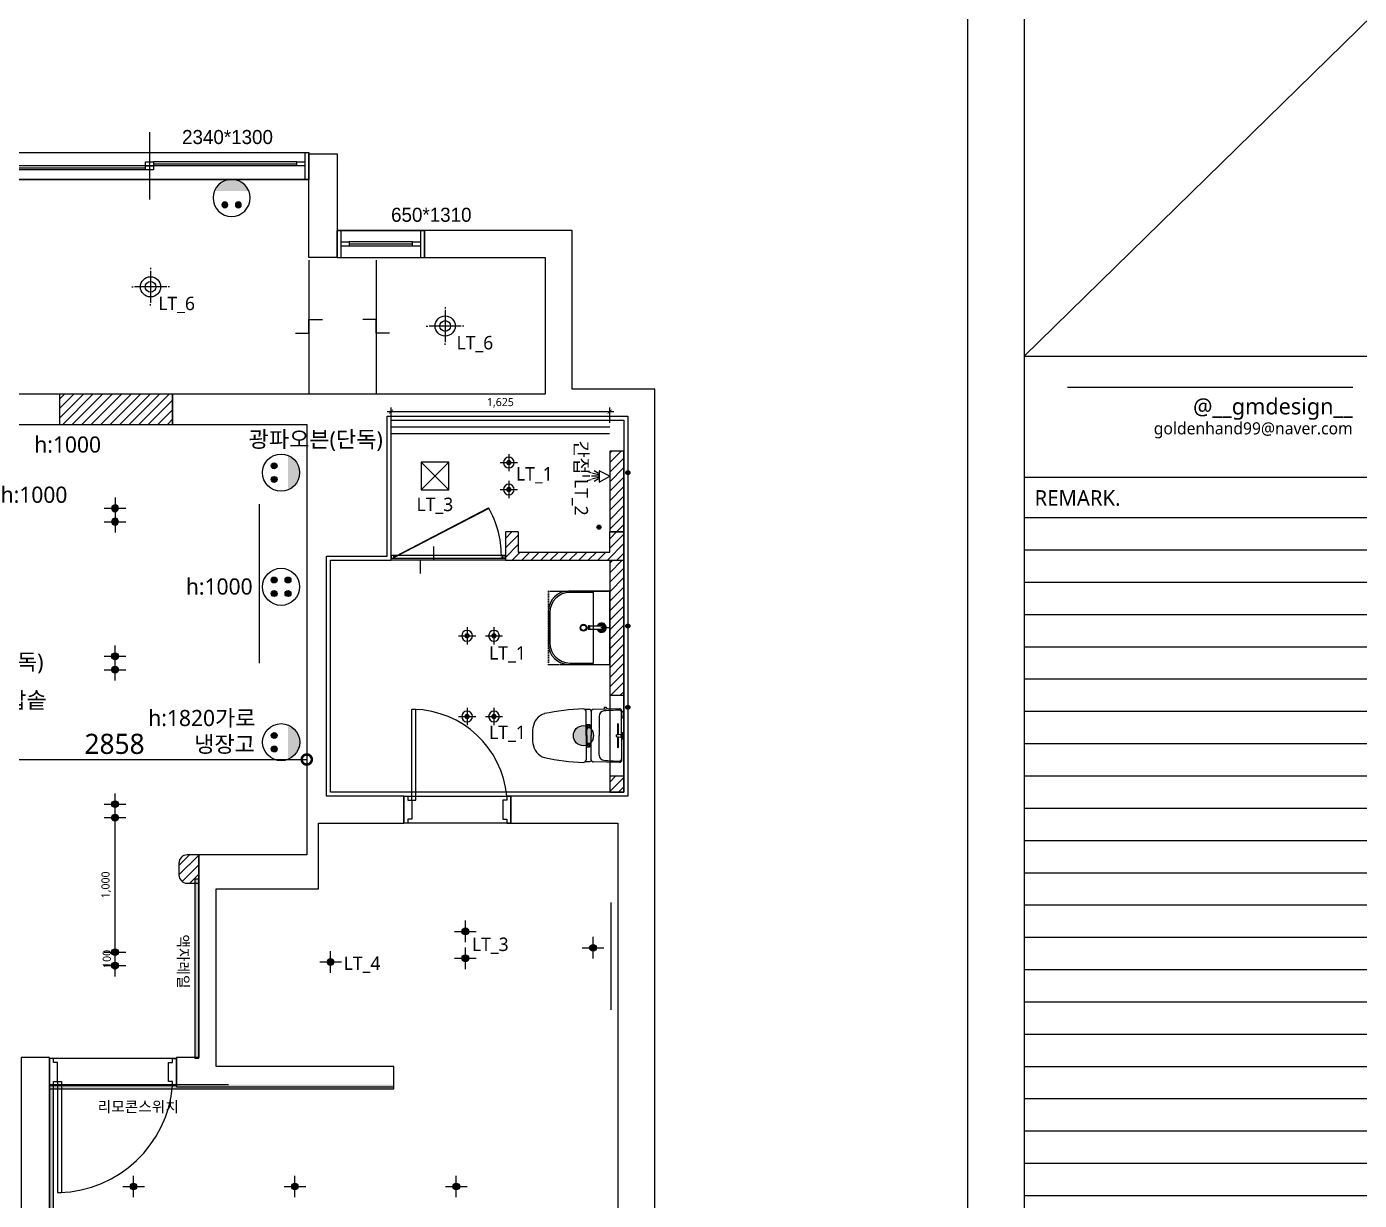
# Model space of a CAD drawing. Header units: millimetres. Extents: x 70151 to 230897, y 35202 to 113211.
# Drawn here: x 181118 to 191026, y 73462 to 82187 of the extents above; entities that cross this region are included whole.
import ezdxf
from ezdxf.enums import TextEntityAlignment as Align

# ---------------------------------------------------------------- set-up
doc = ezdxf.new("R2010")
doc.units = ezdxf.units.MM
doc.header["$LTSCALE"] = 50
for name, pattern in [('DOT', [0.25, 0, -0.25]), ('HID', [2.5, 1.5, -1]), ('HIDDEN', [9.525, 6.35, -3.175])]:
    doc.linetypes.add(name, pattern=pattern)
for name, color, linetype in [('03-WAL NEW', 3, 'Continuous'), ('04-WIN', 4, 'Continuous'), ('06-LIGHT', 4, 'Continuous'), ('07-DIM', 5, 'Continuous'), ('2-con', 2, 'Continuous'), ('3.기호.계단선', 30, 'Continuous'), ('BATH', 4, 'Continuous'), ('CEIL-DOOR', 6, 'Continuous'), ('CO-BATH', 6, 'Continuous'), ('F-SYM', 7, 'Continuous'), ('fin', 5, 'Continuous'), ('FORM(YOURNAME)-11', 1, 'Continuous'), ('HAT', 8, 'Continuous'), ('HL', 6, 'HIDDEN'), ('RC-LIGHT', 7, 'Continuous'), ('U-LANP', 6, 'Continuous'), ('도면층2', 2, 'Continuous'), ('도면층4', 4, 'Continuous'), ('도면층5', 5, 'Continuous')]:
    doc.layers.add(name, color=color, linetype=linetype)
doc.styles.add('HY 울릉도 L', font='malgun.ttf')
doc.styles.add('YOURNAME', font='malgun.ttf')
doc.styles.add('스타일1', font='malgun.ttf')
doc.styles.add('코레일둥고', font='malgun.ttf')
doc.styles.add('휴먼엑스포', font='Expo M.ttf')
doc.dimstyles.new('30', dxfattribs={"dimscale": 30, "dimtxt": 2, "dimasz": 1, "dimexe": 1, "dimexo": 1, "dimgap": 1, "dimtad": 1, "dimdec": 0, "dimrnd": 0.05, "dimdsep": 46, "dimlunit": 6, "dimtxsty": 'HY 울릉도 L', "dimblk": 'ARCHTICK', "dimcen": 2.5, "dimdle": 1, "dimclrd": 133, "dimclre": 133, "dimclrt": 30, "dimadec": 0, "dimazin": 0, "dimtfac": 1, "dimtdec": 0, "dimtix": 1, "dimtmove": 2, "dimatfit": 3, "dimldrblk": 'ARCHTICK', "dimfxl": 1, "dimlwd": -1, "dimlwe": -1, "dimarcsym": 0})
doc.dimstyles.new('60', dxfattribs={"dimscale": 60, "dimtxt": 2.5, "dimasz": 2.5, "dimexe": 1.25, "dimexo": 2, "dimtad": 1, "dimdec": 0, "dimtxsty": '스타일1', "dimblk": 'DOTSMALL', "dimcen": 2.5, "dimclrd": 1, "dimclre": 1, "dimclrt": 2, "dimadec": 0, "dimazin": 0, "dimtfac": 1, "dimtdec": 0, "dimtix": 1, "dimtmove": 0, "dimatfit": 3, "dimldrblk": 'DOTSMALL', "dimfxl": 1.25, "dimarcsym": 0})

# ---------------------------------------------------------------- blocks, each defined once
blk = doc.blocks.new('FORM-PLAN')
at = {"layer": 'Defpoints', "color": 158}
for p, q in [((1346, 54915), (1346, -2085)), ((10556, 53115), (1346, 44093)), ((1346, 44093), (10556, 44093)), ((1346, 40093), (10556, 40093)), ((1346, 39293), (10556, 39293)), ((1346, 38493), (10556, 38493)), ((1346, 37693), (10556, 37693)), ((1346, 36893), (10556, 36893)), ((1346, 36093), (10556, 36093)), ((1346, 35293), (10556, 35293)), ((1346, 34493), (10556, 34493)), ((1346, 33693), (10556, 33693)), ((1346, 32893), (10556, 32893)), ((1346, 32093), (10556, 32093)), ((1346, 31293), (10556, 31293)), ((1346, 30493), (10556, 30493)), ((1346, 29693), (10556, 29693)), ((1346, 28893), (10556, 28893)), ((1346, 28093), (10556, 28093)), ((1346, 27293), (10556, 27293)), ((1346, 26493), (10556, 26493)), ((1346, 25693), (10556, 25693)), ((1346, 24893), (10556, 24893)), ((1346, 24093), (10556, 24093)), ((1346, 23293), (10556, 23293))]:
    blk.add_line(p, q, dxfattribs=at)
blk.add_lwpolyline([(-69444, 53115), (-64, 53115), (-64, 1215), (-69444, 1215)], close=True, dxfattribs=at)
at = {"layer": 'FORM(YOURNAME)-11', "color": 251}
blk.add_line((2415, 43323), (9487, 43323), dxfattribs=at)
at = {"layer": 'FORM(YOURNAME)-11', "color": 14}
blk.add_line((1346, 41093), (10556, 41093), dxfattribs=at)
at = {"layer": 'FORM(YOURNAME)-11', "color": 14, "style": 'YOURNAME'}
for s, height, width, p in [('@__gmdesign__', 400, 1.03, (9487, 42649)), ('goldenhand99@naver.com', 300, 0.995, (9487, 42154))]:
    blk.add_text(s, height=height, dxfattribs=dict(at, width=width)).set_placement(p, align=Align.RIGHT)
blk.add_text('REMARK.', height=386.1, dxfattribs=at).set_placement((1603, 40579), align=Align.MIDDLE_LEFT)
at = {"layer": 'FORM(YOURNAME)-11', "color": 3, "style": 'YOURNAME'}
for tag, height, p in [('1', 451, (9905, 18188)), ('2', 451, (9905, 17544)), ('3', 451, (9905, 16257)), ('4', 451, (9905, 14326)), ('5', 515, (9905, 12009)), ('6', 515, (9905, 9757)), ('7', 515, (9905, 7504)), ('8', 515, (9905, 5252)), ('9', 515, (9905, 2999)), ('10', 515, (5655, 811)), ('11', 515, (9905, 747)), ('12', 515, (5655, -1441)), ('13', 515, (9905, -1441))]:
    blk.add_attdef(tag, text='', height=height, dxfattribs=at).set_placement(p, align=Align.MIDDLE_RIGHT)
blk = doc.blocks.new('cjvjf')
at = {"layer": '3.기호.계단선'}
h = blk.add_hatch(color=256, dxfattribs=at)
h.dxf.hatch_style = 1
edge = h.paths.add_edge_path()
edge.add_arc((160202.5, 74548.5), 15, 0, 360)
h = blk.add_hatch(color=256, dxfattribs=at)
h.dxf.hatch_style = 1
edge = h.paths.add_edge_path()
edge.add_arc((159987.5, 74143.5), 15, 0, 360)
h = blk.add_hatch(color=256, dxfattribs=at)
h.dxf.hatch_style = 1
edge = h.paths.add_edge_path()
edge.add_arc((160202.5, 73408.5), 15, 0, 360)
h = blk.add_hatch(color=256, dxfattribs=at)
h.dxf.hatch_style = 1
edge = h.paths.add_edge_path()
edge.add_arc((160202.5, 72803.5), 15, 0, 360)
h = blk.add_hatch(color=256, dxfattribs=at)
h.dxf.hatch_style = 1
edge = h.paths.add_edge_path()
edge.add_arc((159872.5, 72593.5), 75, 0, 360)
at = {"layer": '04-WIN'}
blk.add_lwpolyline([(158691.5, 76348.5), (158041.5, 76348.5), (158041.5, 76148.5), (158691.5, 76148.5)], close=True, dxfattribs=at)
at = {"layer": '2-con'}
for p, q in [((159787.5, 76348.5), (158691.5, 76348.5)), ((158691.5, 76348.5), (158691.5, 76148.5)), ((159787.5, 75168.5), (159787.5, 76348.5)), ((158691.5, 76148.5), (159587.5, 76148.5)), ((159587.5, 76148.5), (159587.5, 75131.5)), ((155977.5, 75131.5), (155977.5, 74906.5)), ((156817.5, 75131.5), (156817.5, 74906.5)), ((159587.5, 75131.5), (156817.5, 75131.5)), ((160402.5, 75168.5), (159787.5, 75168.5)), ((160402.5, 64641.5), (160402.5, 75168.5)), ((156817.5, 74906.5), (157815.5, 74906.5)), ((157815.5, 74906.5), (157815.5, 71706.5)), ((158412.5, 73928.5), (158412.5, 74968.5)), ((158412.5, 74968.5), (160202.5, 74968.5)), ((160202.5, 74968.5), (160202.5, 72143.5)), ((157962.5, 72143.5), (157962.5, 73928.5)), ((157962.5, 73928.5), (158412.5, 73928.5)), ((158537.5, 72143.5), (157962.5, 72143.5)), ((158537.5, 71943.5), (158537.5, 72143.5)), ((160202.5, 72143.5), (159332.5, 72143.5)), ((159332.5, 72143.5), (159332.5, 71943.5)), ((157902.5, 71453.5), (157902.5, 71943.5)), ((157902.5, 71943.5), (158537.5, 71943.5)), ((159332.5, 71943.5), (160127.5, 71943.5)), ((160127.5, 71943.5), (160127.5, 66086.5)), ((157815.5, 71706.5), (157012.5, 71706.5)), ((157012.5, 71706.5), (157012.5, 70201.5)), ((157142.5, 70133.5), (157142.5, 71453.5)), ((157142.5, 71453.5), (157902.5, 71453.5)), ((157012.5, 70201.5), (156847.5, 70201.5)), ((156847.5, 70201.5), (156847.5, 69983.5)), ((158462.5, 70133.5), (157142.5, 70133.5)), ((158462.5, 69983.5), (158462.5, 70133.5)), ((156847.5, 69983.5), (158462.5, 69983.5))]:
    blk.add_line(p, q, dxfattribs=at)
blk.add_lwpolyline([(158041.5, 76148.5), (157831.5, 76148.5), (157831.5, 76919.5), (158041.5, 76919.5)], close=True, dxfattribs=at)
for points in [[(155977.5, 75131.5), (155197.5, 75131.5), (155197.5, 74921.5), (154692.5, 74921.5), (154692.5, 74756.5), (155362.5, 74756.5), (155362.5, 74906.5), (155977.5, 74906.5)], [(156097.5, 65911.5), (156097.5, 66086.5), (155902.5, 66086.5), (155902.5, 70201.5), (155692.5, 70201.5), (155692.5, 65911.5), (156097.5, 65911.5)]]:
    blk.add_lwpolyline(points, dxfattribs=at)
at = {"layer": '3.기호.계단선'}
for centre, radius in [((160202.5, 74548.5), 15), ((159987.5, 74143.5), 15), ((160202.5, 73408.5), 15), ((160202.5, 72803.5), 15), ((159872.5, 72593.5), 75)]:
    blk.add_circle(centre, radius, dxfattribs=at)
at = {"layer": '도면층2'}
blk.add_line((155476.5, 76729), (157831.5, 76729), dxfattribs=at)
at = {"layer": '도면층4'}
for p, q in [((156646.5, 77079), (156646.5, 76579)), ((155476.5, 76929), (157831.5, 76929)), ((157801.5, 76929), (157801.5, 76729)), ((157831.5, 76929), (157831.5, 76729)), ((155566.5, 76814), (156616.5, 76814)), ((156676.5, 76844), (157741.5, 76844)), ((157831.5, 76729), (155476.5, 76729)), ((158041.5, 76348.5), (158691.5, 76348.5)), ((158041.5, 76148.5), (158041.5, 76348.5)), ((158071.5, 76148.5), (158071.5, 76348.5)), ((158661.5, 76348.5), (158661.5, 76148.5)), ((158691.5, 76348.5), (158691.5, 76148.5)), ((158131.5, 76248.5), (158601.5, 76248.5)), ((158041.5, 76148.5), (158691.5, 76148.5)), ((158597.5, 72113.5), (158597.5, 72789.1)), ((158597.5, 72789.1), (158627.5, 72789.1)), ((158627.5, 72113.5), (158627.5, 72788.5)), ((158537.5, 71943.5), (158537.5, 72143.5)), ((158537.5, 72143.5), (159332.5, 72143.5)), ((158537.5, 72143.5), (158537.5, 71943.5)), ((159332.5, 72143.5), (159332.5, 71943.5)), ((158597.5, 72113.5), (158627.5, 72113.5)), ((159332.5, 71943.5), (158537.5, 71943.5)), ((156847.5, 70192.5), (155902.5, 70192.5)), ((155902.5, 70192.5), (155902.5, 69992.5)), ((155902.5, 69992.5), (155902.5, 70192.5)), ((156847.5, 69992.5), (156847.5, 70192.5)), ((155902.5, 69992.5), (156847.5, 69992.5)), ((155962.5, 70022.5), (155962.5, 69197)), ((155962.5, 70022.5), (155992.5, 70022.5)), ((155992.5, 70022.5), (155992.5, 69197.5)), ((155962.5, 69197), (155992.5, 69197))]:
    blk.add_line(p, q, dxfattribs=at)
for points in [[(156616.5, 76829), (156616.5, 76859), (156676.5, 76859), (156676.5, 76829)], [(156616.5, 76799), (156616.5, 76829), (156676.5, 76829), (156676.5, 76799)], [(157741.5, 76829), (157741.5, 76859), (157801.5, 76859), (157801.5, 76829)], [(158071.5, 76233.5), (158071.5, 76263.5), (158131.5, 76263.5), (158131.5, 76233.5)], [(158601.5, 76233.5), (158601.5, 76263.5), (158661.5, 76263.5), (158661.5, 76233.5)]]:
    blk.add_lwpolyline(points, close=True, dxfattribs=at)
for points in [[(158537.5, 72143.5), (158567.5, 72143.5), (158567.5, 72113.5), (158597.5, 72113.5), (158597.5, 71973.5), (158567.5, 71973.5), (158567.5, 71943.5), (158537.5, 71943.5), (158537.5, 72143.5)], [(159332.5, 72143.5), (159302.5, 72143.5), (159302.5, 72113.5), (159272.5, 72113.5), (159272.5, 71973.5), (159302.5, 71973.5), (159302.5, 71943.5), (159332.5, 71943.5), (159332.5, 72143.5)], [(155902.5, 69992.5), (155932.5, 69992.5), (155932.5, 70022.5), (155962.5, 70022.5), (155962.5, 70162.5), (155932.5, 70162.5), (155932.5, 70192.5), (155902.5, 70192.5), (155902.5, 69992.5)], [(156847.5, 69992.5), (156817.5, 69992.5), (156817.5, 70022.5), (156787.5, 70022.5), (156787.5, 70162.5), (156817.5, 70162.5), (156817.5, 70192.5), (156847.5, 70192.5), (156847.5, 69992.5)]]:
    blk.add_lwpolyline(points, dxfattribs=at)
for centre, radius, start, end in [((158593.6, 72077.4), 711.9, 5.32975, 88.48219), ((155952.9, 70064.2), 867.6, 271.62617, 355.2607)]:
    blk.add_arc(centre, radius, start, end, dxfattribs=at)
at = {"layer": '도면층5'}
for p, q in [((156616.5, 76829), (155566.5, 76829)), ((156616.5, 76799), (155566.5, 76799)), ((157741.5, 76859), (156676.5, 76859)), ((157741.5, 76829), (156676.5, 76829)), ((158601.5, 76263.5), (158131.5, 76263.5)), ((158601.5, 76233.5), (158131.5, 76233.5))]:
    blk.add_line(p, q, dxfattribs=at)
at = {"layer": '도면층4', "style": '휴먼엑스포'}
for s, p in [('2340*1300', (156888.2, 76991.6)), ('650*1310', (158442.3, 76413.5))]:
    blk.add_text(s, height=104.46, dxfattribs=at).set_placement(p)
blk = doc.blocks.new('cjscjdeh')
at = {"layer": '03-WAL NEW'}
h = blk.add_hatch(dxfattribs=at)
h.set_pattern_fill('_USER', color=8, scale=50, angle=45, pattern_type=0)
h.set_pattern_definition([(45, (-2549.9, -1044.563), (-35.355339, 35.355339), [])])
h.paths.add_polyline_path([(153234.5, 78234.9), (154074.5, 78234.9), (154074.5, 78459.9), (153234.5, 78459.9)])
h = blk.add_hatch(dxfattribs=at)
h.set_pattern_fill('_USER', color=256, scale=50, angle=45, pattern_type=0)
h.set_pattern_definition([(45, (-2294.9, -967.563), (-35.355339, 35.355339), [])])
h.paths.add_polyline_path([(157429.5, 78036.9), (157324.5, 78036.9), (157324.5, 77436.9), (157429.5, 77436.9)])
h = blk.add_hatch(dxfattribs=at)
h.set_pattern_fill('_USER', color=256, scale=50, angle=45, pattern_type=0)
h.set_pattern_definition([(45, (-2324.9, -997.563), (-35.355339, 35.355339), [])])
h.paths.add_polyline_path([(157429.5, 77226.9), (157429.5, 77436.9), (157324.5, 77436.9), (157324.5, 77286.9), (156644.5, 77286.9), (156644.5, 77436.9), (156549.5, 77436.9), (156549.5, 77226.9)])
h = blk.add_hatch(dxfattribs=at)
h.set_pattern_fill('_USER', color=8, scale=50, angle=45, pattern_type=0)
h.set_pattern_definition([(45, (-2324.9, -967.563), (-35.355339, 35.355339), [])])
h.paths.add_polyline_path([(157429.5, 77226.9), (157324.5, 77226.9), (157324.5, 76221.9), (157429.5, 76221.9)])
h.paths.add_polyline_path([(157429.5, 75621.9), (157324.5, 75621.9), (157324.5, 75501.9), (157429.5, 75501.9)])
at = {"layer": 'HAT'}
h = blk.add_hatch(dxfattribs=at)
h.set_pattern_fill('_USER', color=8, scale=50, angle=45, pattern_type=0)
h.set_pattern_definition([(45, (-1670.9, -984.563), (-35.355339, 35.355339), [])])
edge = h.paths.add_edge_path()
edge.add_line((154269.5, 75034.9), (154172.2, 75034.9))
edge.add_arc((154185.4, 74972.6), 63.6, 101.96689, 171.17921)
edge.add_line((154122.5, 74982.4), (154122.5, 74884.9))
edge.add_arc((154182.5, 74884.9), 60, 180, 270)
edge.add_line((154182.5, 74824.9), (154269.5, 74824.9))
edge.add_line((154269.5, 74824.9), (154269.5, 75034.9))
at = {"color": 8}
for p, q in [((155088.5, 79457.4), (155088.5, 78459.9)), ((155588.5, 79457.4), (155588.5, 78459.9)), ((156549.5, 77226.9), (155699.5, 77226.9)), ((157324.5, 76724.4), (157259.5, 76724.4))]:
    blk.add_line(p, q, dxfattribs=at)
for points in [[(154988.5, 78914.9), (155088.5, 78914.9), (155088.5, 79014.9), (155188.5, 79014.9)], [(155688.5, 78914.9), (155588.5, 78914.9), (155588.5, 79014.9), (155488.5, 79014.9)], [(156015.7, 77326.9), (156015.7, 77226.9), (155915.7, 77226.9), (155915.7, 77126.9)]]:
    blk.add_lwpolyline(points, dxfattribs=at)
at = {"layer": '03-WAL NEW'}
for p, q in [((157174.5, 77226.9), (157279.5, 77226.9)), ((157324.5, 76221.9), (157429.5, 76221.9)), ((157324.5, 75621.9), (157429.5, 75621.9))]:
    blk.add_line(p, q, dxfattribs=at)
for points in [[(153234.5, 78234.9), (154074.5, 78234.9), (154074.5, 78459.9), (153234.5, 78459.9)], [(157429.5, 78036.9), (157324.5, 78036.9), (157324.5, 77436.9), (157429.5, 77436.9)]]:
    blk.add_lwpolyline(points, close=True, dxfattribs=at)
for points in [[(156644.5, 77436.9), (156549.5, 77436.9), (156549.5, 77226.9), (157429.5, 77226.9), (157429.5, 77436.9), (157324.5, 77436.9)], [(156644.5, 77436.9), (156644.5, 77286.9), (157324.5, 77286.9), (157324.5, 77436.9)], [(157324.5, 77226.9), (157324.5, 75501.9), (157429.5, 75501.9), (157429.5, 77226.9)]]:
    blk.add_lwpolyline(points, dxfattribs=at)
blk.add_lwpolyline([(154269.5, 75034.9), (154182.5, 75034.9, 0.414214), (154122.5, 74974.9), (154122.5, 74884.9, 0.414214), (154182.5, 74824.9), (154269.5, 74824.9)], format="xyb", close=True, dxfattribs=at)
at = {"layer": 'BATH', "color": 8}
for p, q in [((157185.7, 77876.7), (157157, 77885.1)), ((157240.4, 77870.8), (157210.4, 77889.7)), ((157324.5, 77851.9), (157246.9, 77891.7)), ((157246.9, 77891.7), (157246.9, 77807.5)), ((157175.9, 77850.6), (157122.5, 77850.6)), ((157185.7, 77824.5), (157157, 77816)), ((157243, 77850.6), (157190.4, 77850.6)), ((157241.1, 77861), (157192.8, 77873.4)), ((157241.1, 77840.1), (157192.8, 77827.8)), ((157240.4, 77830.4), (157210.4, 77811.5)), ((157246.9, 77807.5), (157324.5, 77851.9))]:
    blk.add_line(p, q, dxfattribs=at)
blk.add_lwpolyline([(157429.5, 75501.9), (155249.5, 75501.9), (155249.5, 77226.9), (155699.5, 77226.9), (155699.5, 78266.9), (157429.5, 78266.9)], close=True, dxfattribs=at)
at = {"layer": 'CO-BATH', "color": 8}
for p, q in [((157324.5, 76996.9), (157019.5, 76996.9)), ((157204.5, 76986.9), (157029.5, 76986.9)), ((157204.5, 76461.9), (157204.5, 76986.9)), ((157324.5, 76451.9), (157324.5, 76996.9)), ((156869.5, 76846.9), (156869.5, 76601.9)), ((156879.5, 76836.9), (156879.5, 76611.9)), ((157164, 76738.9), (157164, 76709.9)), ((157169, 76738.9), (157164, 76738.9)), ((157169, 76709.9), (157164, 76709.9)), ((157169, 76738.9), (157169, 76709.9)), ((157174, 76737.9), (157169, 76737.9)), ((157174, 76710.9), (157169, 76710.9)), ((157174, 76737.9), (157174, 76710.9)), ((157264.5, 76736.9), (157174, 76736.9)), ((157264.5, 76711.9), (157174, 76711.9)), ((157019.5, 76451.9), (157324.5, 76451.9)), ((157029.5, 76461.9), (157204.5, 76461.9))]:
    blk.add_line(p, q, dxfattribs=at)
for points in [[(156426, 77610.1), (155732.4, 77250.1), (155729.9, 77254.4), (156423.5, 77614.4)], [(156549.5, 77261.9), (155699.5, 77261.9), (155699.5, 77241.9), (156549.5, 77241.9)], [(155699.5, 77241.9), (155729.5, 77241.9), (155729.5, 77246.9), (155719.5, 77246.9), (155719.5, 77256.9), (155729.5, 77256.9), (155729.5, 77261.9), (155699.5, 77261.9)], [(156549.5, 77241.9), (156519.5, 77241.9), (156519.5, 77246.9), (156529.5, 77246.9), (156529.5, 77256.9), (156519.5, 77256.9), (156519.5, 77261.9), (156549.5, 77261.9)]]:
    blk.add_lwpolyline(points, close=True, dxfattribs=at)
at = {"layer": 'CO-BATH', "color": 8, "linetype": 'DOT'}
blk.add_lwpolyline([(156869.5, 76996.9), (156869.5, 76451.9), (157324.5, 76451.9), (157324.5, 76996.9)], close=True, dxfattribs=at)
at = {"layer": 'CO-BATH', "color": 8}
for radius in [25, 20]:
    blk.add_circle((157129.5, 76724.4), radius, dxfattribs=at)
for centre, radius, start, end in [((155811.8, 77258.4), 707.7, 0.28538, 30.20239), ((157019.5, 76846.9), 150, 90, 180), ((157029.5, 76836.9), 150, 90, 180), ((157264.5, 76724.4), 35, 200.92481, 159.07514), ((157264.5, 76724.4), 30, 204.62429, 155.37566), ((157264.5, 76724.4), 25, 209.99998, 149.99998), ((157264.5, 76724.4), 18, 223.98294, 136.01701), ((157264.5, 76724.4), 12.5, 269.99998, 89.99998), ((157019.5, 76601.9), 150, 180, 270), ((157029.5, 76611.9), 150, 180, 270)]:
    blk.add_arc(centre, radius, start, end, dxfattribs=at)
at = {"layer": 'fin', "color": 8}
for p, q in [((157148.9, 75921.9), (157148.9, 76101.2)), ((157188.1, 76102.2), (157188.1, 75921.9)), ((157413.1, 75929.9), (157413.1, 76094.5)), ((157245.9, 76067.1), (157245.9, 75921.9)), ((157414.5, 76077.6), (157414.5, 76090.1)), ((157414.5, 76077.6), (157414.5, 76065.1)), ((157148.9, 75921.9), (157148.9, 75742.6)), ((157188.1, 75741.5), (157188.1, 75921.9)), ((157245.9, 75776.6), (157245.9, 75921.9)), ((157413.1, 75913.9), (157413.1, 75749.3))]:
    blk.add_line(p, q, dxfattribs=at)
for points in [[(157188.1, 76102.2, 0.371724), (157173.4, 76116.6, 0.003515), (157142.5, 76115.8, 0.320541)], [(157413.1, 76094.5), (157413.1, 76106.9, 0.421209), (157397.8, 76121.9), (157202.8, 76117.2, 0.001659)], [(157188.1, 75741.5, -0.371724), (157173.4, 75727.1, -0.003515), (157142.5, 75728, -0.320541)], [(157413.1, 75749.3), (157413.1, 75736.9, -0.421209), (157397.8, 75721.9), (157202.8, 75726.5, -0.001659)]]:
    blk.add_lwpolyline(points, format="xyb", dxfattribs=at)
for centre, radius, start, end in [((157210.3, 74276.3), 1846.7, 92.55377, 101.59784), ((157128.9, 76101.2), 20, 0, 92.3333), ((157203.1, 76102.2), 15, 91.36509, 180), ((157285.9, 76065.4), 40, 95.94375, 177.51291), ((157385.3, 75110.5), 1000, 89.31159, 95.94375), ((157397.1, 76094.5), 16, 0, 89.31159), ((157429.5, 76090.1), 15, 90, 180), ((156878.5, 75966.1), 125.5, 108.2964, 173.42408), ((157429.5, 76065.1), 15, 180, 270), ((157155.4, 75921.9), 405.9, 171.69926, 180), ((157155.4, 75921.9), 405.9, 180, 188.30074), ((156878.5, 75877.7), 125.5, 186.57592, 251.7036), ((157210.3, 77567.5), 1846.7, 258.40216, 267.44623), ((157128.9, 75742.6), 20, 267.6667, 0), ((157203.1, 75741.5), 15, 180, 268.63491), ((157285.9, 75778.4), 40, 182.48709, 264.05625), ((157385.3, 76733.2), 1000, 264.05625, 270.68841), ((157397.1, 75749.3), 16, 270.68841, 0)]:
    blk.add_arc(centre, radius, start, end, dxfattribs=at)
at = {"layer": 'HL', "color": 8, "linetype": 'Continuous'}
for p, q in [((157283, 76126.8), (157283, 76119.2)), ((157299.2, 76130.8), (157287, 76130.8)), ((157303.2, 76126.8), (157303.2, 76119.6)), ((157381.5, 76008.4), (157381.5, 75929.4)), ((157388.5, 76008.4), (157388.5, 75930.4)), ((157155.9, 75921.9), (157155.9, 75968.2)), ((157155.9, 75921.9), (157155.9, 75875.6)), ((157373.4, 75927.9), (157407.8, 75933.2)), ((157373.4, 75927.9), (157373.4, 75915.9)), ((157373.4, 75915.9), (157407.8, 75910.5)), ((157381.5, 75914.4), (157381.5, 75835.4)), ((157388.5, 75913.4), (157388.5, 75835.4)), ((157407.8, 75933.2), (157414.8, 75928.8)), ((157407.8, 75933.2), (157407.8, 75910.5)), ((157407.8, 75910.5), (157414.8, 75914.9)), ((157414.8, 75928.8), (157419.5, 75934.3)), ((157414.8, 75928.8), (157414.8, 75914.9)), ((157414.8, 75914.9), (157419.5, 75909.5)), ((157419.5, 75945.9), (157429.5, 75945.9)), ((157419.5, 75945.9), (157419.5, 75897.9)), ((157419.5, 75897.9), (157429.5, 75897.9))]:
    blk.add_line(p, q, dxfattribs=at)
for points in [[(157148.9, 76004.4), (157173, 76004.4, -0.414214), (157177, 76000.4), (157177, 75984, -0.414214), (157173, 75980), (157157.5, 75980), (157148.9, 75980)], [(157157.5, 75980), (157157.5, 75970.2, -0.414214), (157155.5, 75968.2), (157148.9, 75968.2)], [(157157.5, 75863.8), (157157.5, 75873.6, 0.414214), (157155.5, 75875.6), (157148.9, 75875.6)], [(157148.9, 75839.3), (157173, 75839.3, 0.414214), (157177, 75843.3), (157177, 75859.8, 0.414214), (157173, 75863.8), (157157.5, 75863.8), (157148.9, 75863.8)]]:
    blk.add_lwpolyline(points, format="xyb", dxfattribs=at)
for centre in [(157163.1, 75991.9), (157163.1, 75851.9)]:
    blk.add_circle(centre, 8, dxfattribs=at)
for centre, radius, start, end in [((157287, 76126.8), 4, 90, 180), ((157299.2, 76126.8), 4, 0, 90), ((157385, 76008.4), 3.5, 0, 180), ((157385, 75835.4), 3.5, 180, 0)]:
    blk.add_arc(centre, radius, start, end, dxfattribs=at)
blk.add_blockref('cjvjf', (-2743, 3328.4))
blk = doc.blocks.new('매입등')
at = {"layer": 'HAT', "color": 1}
for p, q in [((0, 140), (0, 130)), ((0, 120), (0, -120)), ((-140, 0), (-130, 0)), ((120, 0), (-120, 0)), ((140, 0), (130, 0)), ((-140, 0), (-130, 0)), ((0, -140), (0, -130))]:
    blk.add_line(p, q, dxfattribs=at)
blk.add_circle((0, 0), 40, dxfattribs=at)
at = {"layer": 'U-LANP'}
blk.add_circle((0, 0), 75, dxfattribs=at)
blk = doc.blocks.new('A$C59950440')
at = {"layer": 'CEIL-DOOR'}
blk.add_blockref('매입등', (140, 140), dxfattribs=at)
blk = doc.blocks.new('1')
at = {"linetype": 'Continuous'}
h = blk.add_hatch(color=4, dxfattribs=at)
h.dxf.hatch_style = 1
edge = h.paths.add_edge_path()
edge.add_arc((11539653, -14273504), 37.5, 0, 360)
at = {"color": 1, "linetype": 'Continuous'}
for p, q in [((11539520, -14273504), (11539787, -14273504)), ((11539653, -14273637), (11539653, -14273370))]:
    blk.add_line(p, q, dxfattribs=at)
at = {"color": 4, "linetype": 'Continuous'}
for radius in [41.5, 37.5]:
    blk.add_circle((11539653, -14273504), radius, dxfattribs=at)
blk = doc.blocks.new('ZHSTPS')
at = {"layer": 'RC-LIGHT'}
h = blk.add_hatch(color=10, dxfattribs=at)
edge = h.paths.add_edge_path()
edge.add_arc((185728.7, 67741.8), 22, 0, 360)
h = blk.add_hatch(color=10, dxfattribs=at)
edge = h.paths.add_edge_path()
edge.add_arc((185829.6, 67741.8), 22, 0, 360)
h = blk.add_hatch(color=10, dxfattribs=at)
edge = h.paths.add_edge_path()
edge.add_line((185907.1, 67638.7), (185651.2, 67638.7))
edge.add_ellipse((185779.2, 67690.3), major_axis=(97.6, 97.6), ratio=1, start_angle=156.95778, end_angle=293.04222)
at = {"layer": 'RC-LIGHT', "color": 10}
for centre, radius in [((185779.2, 67690.3), 138), ((185728.7, 67741.8), 22), ((185829.6, 67741.8), 22)]:
    blk.add_circle(centre, radius, dxfattribs=at)
blk = doc.blocks.new('_ArchTick')
at = {"color": 0, "linetype": 'ByBlock', "const_width": 0.15}
blk.add_lwpolyline([(-0.5, -0.5), (0.5, 0.5)], dxfattribs=at)
blk = doc.blocks.new('*D100')
at = {"layer": '2-con', "color": 133, "transparency": 16777216}
for p, q in [((181745.3, 76306.9), (181745.3, 76306.9)), ((181775.3, 75276.9), (181775.3, 76336.9)), ((181745.3, 75306.9), (181745.3, 75306.9))]:
    blk.add_line(p, q, dxfattribs=at)
at = {"layer": 'Defpoints', "color": 0, "transparency": 16777216}
for p in [(181775.3, 76306.9), (181775.3, 76306.9), (181775.3, 75306.9)]:
    blk.add_point(p, dxfattribs=at)
at = {"layer": '2-con', "color": 133, "transparency": 16777216, "xscale": 30, "yscale": 30, "zscale": 30}
for p, rotation in [((181775.3, 76306.9), 90), ((181775.3, 75306.9), 270)]:
    blk.add_blockref('_ArchTick', p, dxfattribs=dict(at, rotation=rotation))
at = {"layer": '2-con', "color": 30, "transparency": 16777216, "insert": (181709.3, 75806.9), "char_height": 60, "attachment_point": 5, "rotation": 90, "style": 'HY 울릉도 L'}
blk.add_mtext('1,000', dxfattribs=at)
blk = doc.blocks.new('*D101')
at = {"layer": '2-con', "color": 133, "transparency": 16777216}
for p, q in [((181775.3, 75306.9), (181775.3, 75336.9)), ((181775.3, 75206.9), (181775.3, 75306.9)), ((181805.3, 75306.9), (181805.3, 75306.9)), ((181775.3, 75206.9), (181775.3, 75176.9)), ((181805.3, 75206.9), (181805.3, 75206.9))]:
    blk.add_line(p, q, dxfattribs=at)
at = {"layer": 'Defpoints', "color": 0, "transparency": 16777216}
for p in [(181775.3, 75306.9), (181775.3, 75306.9), (181775.3, 75206.9)]:
    blk.add_point(p, dxfattribs=at)
at = {"layer": '2-con', "color": 133, "transparency": 16777216, "xscale": 30, "yscale": 30, "zscale": 30}
for p, rotation in [((181775.3, 75306.9), 270), ((181775.3, 75206.9), 90)]:
    blk.add_blockref('_ArchTick', p, dxfattribs=dict(at, rotation=rotation))
at = {"layer": '2-con', "color": 30, "transparency": 16777216, "insert": (181714, 75256.9), "char_height": 60, "attachment_point": 5, "rotation": 90, "style": 'HY 울릉도 L'}
blk.add_mtext('100', dxfattribs=at)
blk = doc.blocks.new('hallogen')
h = blk.add_hatch(color=256)
h.dxf.hatch_style = 1
edge = h.paths.add_edge_path()
edge.add_arc((48592, 60854), 31.2, 0, 360, ccw=False)
at = {"color": 1, "linetype": 'Continuous'}
for p, q in [((48692, 60854), (48492, 60854)), ((48592, 60954), (48592, 60754))]:
    blk.add_line(p, q, dxfattribs=at)
at = {"color": 4, "linetype": 'Continuous'}
blk.add_circle((48592, 60854), 62.5, dxfattribs=at)
blk = doc.blocks.new('*D469')
at = {"layer": 'Defpoints', "color": 0, "transparency": 16777216}
for p in [(185452.4, 79325.1), (183827.4, 79211.4), (185452.4, 79211.4)]:
    blk.add_point(p, dxfattribs=at)
at = {"layer": 'HAT', "color": 133, "transparency": 16777216}
for p, q in [((183797.4, 79325.1), (185482.4, 79325.1)), ((183827.4, 79241.4), (183827.4, 79355.1)), ((185452.4, 79241.4), (185452.4, 79355.1))]:
    blk.add_line(p, q, dxfattribs=at)
at = {"layer": 'HAT', "color": 133, "transparency": 16777216, "xscale": 30, "yscale": 30, "zscale": 30, "rotation": 180}
blk.add_blockref('_ArchTick', (183827.4, 79325.1), dxfattribs=at)
at = {"layer": 'HAT', "color": 133, "transparency": 16777216, "xscale": 30, "yscale": 30, "zscale": 30}
blk.add_blockref('_ArchTick', (185452.4, 79325.1), dxfattribs=at)
at = {"layer": 'HAT', "color": 30, "transparency": 16777216, "insert": (184639.9, 79391), "char_height": 60, "attachment_point": 5, "style": 'HY 울릉도 L'}
blk.add_mtext('1,625', dxfattribs=at)
blk = doc.blocks.new('_DotSmall')
at = {"color": 0, "linetype": 'ByBlock', "const_width": 0.5}
blk.add_lwpolyline([(-0.0625, 0, 1), (0.0625, 0, 1)], format="xyb", close=True, dxfattribs=at)
blk = doc.blocks.new('*D485')
at = {"layer": '07-DIM', "color": 1, "lineweight": -2, "transparency": 16777216}
for p, q in [((180342.4, 76859.1), (180342.4, 76814.1)), ((183200.4, 76859.1), (183200.4, 76814.1)), ((180342.4, 76739.1), (183200.4, 76739.1))]:
    blk.add_line(p, q, dxfattribs=at)
at = {"layer": 'Defpoints', "color": 0, "transparency": 16777216}
for p in [(180342.4, 76739.1), (183200.4, 76739.1), (183200.4, 76739.1)]:
    blk.add_point(p, dxfattribs=at)
at = {"layer": '07-DIM', "color": 1, "lineweight": -2, "transparency": 16777216, "xscale": 150, "yscale": 150, "zscale": 150, "rotation": 180}
blk.add_blockref('_DotSmall', (180342.4, 76739.1), dxfattribs=at)
at = {"layer": '07-DIM', "color": 1, "lineweight": -2, "transparency": 16777216, "xscale": 150, "yscale": 150, "zscale": 150}
blk.add_blockref('_DotSmall', (183200.4, 76739.1), dxfattribs=at)
at = {"layer": '07-DIM', "color": 2, "transparency": 16777216, "insert": (181771.4, 76854.5), "char_height": 150, "attachment_point": 5, "style": '스타일1'}
blk.add_mtext('2858', dxfattribs=at)

msp = doc.modelspace()

# ---------------------------------------------------------------- hatches: boundary and pattern name
at = {"layer": '3.기호.계단선'}
h = msp.add_hatch(color=10, dxfattribs=at)
h.dxf.hatch_style = 1
h.paths.add_polyline_path([(182367.4, 75849.4), (182367.4, 74519.4), (182397.4, 74519.4), (182397.4, 75849.4)])
h = msp.add_hatch(color=10, dxfattribs=at)
h.dxf.hatch_style = 1
h.paths.add_polyline_path([(183847.4, 74321.4), (181287.4, 74321.4), (181287.4, 74291.4), (183847.4, 74291.4)])
h = msp.add_hatch(color=10, dxfattribs=at)
h.dxf.hatch_style = 1
h.paths.add_polyline_path([(181287.4, 74315.4), (181287.4, 70405.4), (181317.4, 70405.4), (181317.4, 74315.4)])
at = {"layer": 'RC-LIGHT'}
h = msp.add_hatch(color=10, dxfattribs=at)
edge = h.paths.add_edge_path()
edge.add_arc((182957.9, 78073.4), 22, 0, 360)
h = msp.add_hatch(color=10, dxfattribs=at)
edge = h.paths.add_edge_path()
edge.add_arc((183061, 78073.4), 22, 0, 360)
h = msp.add_hatch(color=10, dxfattribs=at)
edge = h.paths.add_edge_path()
edge.add_arc((182957.9, 77972.5), 22, 0, 360)
h = msp.add_hatch(color=10, dxfattribs=at)
edge = h.paths.add_edge_path()
edge.add_arc((183061, 77972.5), 22, 0, 360)

# ---------------------------------------------------------------- linework, layer by layer
at = {"layer": '06-LIGHT', "color": 10, "linetype": 'HID', "const_width": 10}
for points in [[(183827.4, 79161.4), (185452.4, 79161.4)], [(182847.4, 78639.4), (182847.4, 77454.4)], [(185461.3, 75676.5), (185462.4, 74876.4)]]:
    msp.add_lwpolyline(points, dxfattribs=at)
at = {"layer": '3.기호.계단선', "color": 10}
for points in [[(182367.4, 75849.4), (182367.4, 74519.4), (182397.4, 74519.4), (182397.4, 75849.4), (182367.4, 75849.4)], [(182617.4, 74321.4), (181287.4, 74321.4), (181287.4, 74291.4), (183847.4, 74291.4), (183847.4, 74321.4)], [(181287.4, 74315.4), (181287.4, 70405.4), (181317.4, 70405.4), (181317.4, 74315.4), (181287.4, 74315.4)]]:
    msp.add_lwpolyline(points, dxfattribs=at)
at = {"layer": 'RC-LIGHT'}
for p, q in [((184051.6, 78743.9), (184256.6, 78948.9)), ((184051.6, 78948.9), (184256.6, 78743.9))]:
    msp.add_line(p, q, dxfattribs=at)
msp.add_lwpolyline([(183827.4, 79211.4), (185452.4, 79211.4)], dxfattribs=at)
msp.add_lwpolyline([(184051.6, 78743.9), (184256.6, 78743.9), (184256.6, 78948.9), (184051.6, 78948.9)], close=True, dxfattribs=at)
at = {"layer": 'RC-LIGHT', "color": 10}
for centre, radius in [((183009.4, 78022.9), 138), ((182957.9, 78073.4), 22), ((183061, 78073.4), 22), ((182957.9, 77972.5), 22), ((183061, 77972.5), 22)]:
    msp.add_circle(centre, radius, dxfattribs=at)

# ---------------------------------------------------------------- block references
msp.add_blockref('cjscjdeh', (28127.9, 994.6))
at = {"layer": 'F-SYM', "xscale": 0.3, "yscale": 0.3, "zscale": 0.3}
msp.add_blockref('FORM-PLAN', (188130.7, 66509.9), dxfattribs=at)
at = {"layer": 'RC-LIGHT', "color": 10, "xscale": -1, "rotation": 180}
msp.add_blockref('ZHSTPS', (-3137.8, 148604.3), dxfattribs=at)
at = {"layer": 'RC-LIGHT'}
for p in [(181898.9, 80113.2), (184089.3, 79821.7)]:
    msp.add_blockref('A$C59950440', p, dxfattribs=at)
at = {"layer": 'RC-LIGHT', "color": 10}
for p, rotation in [((250699.7, -106907.4), 90.00000000000001), ((250700.3, -108911.5), 89.99999999999999)]:
    msp.add_blockref('ZHSTPS', p, dxfattribs=dict(at, rotation=rotation))
at = {"layer": 'RC-LIGHT'}
for name, p, xscale, yscale, zscale in [('hallogen', (215801.6, 39999.7), -0.64, 0.64, 0.64), ('hallogen', (215801.6, 39799.7), -0.64, 0.64, 0.64), ('hallogen', (215491.1, 38712.2), -0.64, 0.64, 0.64), ('hallogen', (215691.1, 38712.2), -0.64, 0.64, 0.64), ('1', (-6769823.2, 8676003.2), 0.6024096385271789, 0.6024096385271789, 0.6024096385271789), ('1', (-6769823.2, 8675903.2), 0.6024096385271789, 0.6024096385271789, 0.6024096385271789), ('hallogen', (215491.1, 38112.2), -0.64, 0.64, 0.64), ('hallogen', (215691.1, 38112.2), -0.64, 0.64, 0.64), ('1', (-6769823.2, 8674903.2), 0.6024096385271789, 0.6024096385271789, 0.6024096385271789), ('1', (-6769823.2, 8674803.2), 0.6024096385271789, 0.6024096385271789, 0.6024096385271789), ('1', (-6767218.6, 8673957.7), 0.6024096385271789, 0.6024096385271789, 0.6024096385271789), ('1', (-6766269.1, 8673835.7), 0.6024096385271789, 0.6024096385271789, 0.6024096385271789), ('1', (-6769823.2, 8673803.2), 0.6024096385271789, 0.6024096385271789, 0.6024096385271789), ('1', (-6768221.1, 8673730.2), 0.6024096385271789, 0.6024096385271789, 0.6024096385271789), ('1', (-6767218.6, 8673757.7), 0.6024096385271789, 0.6024096385271789, 0.6024096385271789), ('1', (-6769823.2, 8673703.2), 0.6024096385271789, 0.6024096385271789, 0.6024096385271789), ('1', (-6769686.1, 8672060.7), 0.6024096385271789, 0.6024096385271789, 0.6024096385271789), ('1', (-6768486.1, 8672060.7), 0.6024096385271789, 0.6024096385271789, 0.6024096385271789), ('1', (-6767286.1, 8672060.7), 0.6024096385271789, 0.6024096385271789, 0.6024096385271789)]:
    msp.add_blockref(name, p, dxfattribs=dict(at, xscale=xscale, yscale=yscale, zscale=zscale))
at = {"layer": 'RC-LIGHT', "xscale": -0.6024096385271789, "yscale": 0.6024096385271789, "zscale": 0.6024096385271789, "rotation": 180}
for p in [(-6769823.2, -8519889.3), (-6769823.2, -8519989.3)]:
    msp.add_blockref('1', p, dxfattribs=at)

# ---------------------------------------------------------------- texts
at = {"layer": '3.기호.계단선', "linetype": 'HID', "style": '코레일둥고'}
for s, p in [('LT_6', (182096.1, 80079.7)), ('LT_6', (184313.6, 79787.7)), ('LT_1', (184755.7, 78813.1)), ('LT_3', (184016.4, 78585.8)), ('LT_1', (184556, 77481.5)), ('LT_1', (184556, 76890.7)), ('LT_3', (184428.3, 75315.2)), ('LT_4', (183474.7, 75174.3))]:
    msp.add_text(s, height=100, dxfattribs=at).set_placement(p)
msp.add_text('간접 LT_2', height=100, rotation=270, dxfattribs=at).set_placement((185191.5, 79109.6))
at = {"layer": '3.기호.계단선', "color": 10, "style": '코레일둥고'}
msp.add_text('액자레일', height=80, rotation=270, dxfattribs=at).set_placement((182242.8, 75438.6))
msp.add_text('리모콘스위치', height=80, dxfattribs=at).set_placement((181646.4, 74118.3))
at = {"layer": 'RC-LIGHT', "color": 10, "style": '코레일둥고'}
for s, p in [('광파오븐(단독)', (182768.1, 79180)), ('h:1000', (181174.7, 79140.7)), ('h:1000', (180924.7, 78767.7)), ('h:1000', (182301.7, 78085.2)), ('인덕션(단독)', (180396.3, 77525.1)), ('밥솥', (180965.9, 77241.5)), ('h:1820가로', (182022.2, 77107.6)), ('냉장고', (182362.8, 76912.8))]:
    msp.add_text(s, height=120, dxfattribs=at).set_placement(p, align=Align.TOP_LEFT)

# ---------------------------------------------------------------- dimensions: what is measured, and where the dimension line sits
at = {"layer": '07-DIM'}
dim = msp.add_linear_dim(base=(183200.4, 76739.1), p1=(180342.4, 76739.1), p2=(183200.4, 76739.1), dimstyle='60', dxfattribs=at)
dim.commit()
dim.dimension.update_dxf_attribs({"geometry": '*D485', "text_midpoint": (181771.4, 76854.5)})
at = {"layer": '2-con'}
for base, p1, p2, picture, middle in [((181775.3, 76306.9), (181775.3, 75306.9), (181775.3, 76306.9), '*D100', (181709.3, 75806.9)), ((181775.3, 75306.9), (181775.3, 75206.9), (181775.3, 75306.9), '*D101', (181714, 75256.9))]:
    dim = msp.add_linear_dim(base=base, p1=p1, p2=p2, angle=90, dimstyle='30', override={"dimfxl": 1.25, "dimarcsym": 2}, dxfattribs=at)
    dim.commit()
    dim.dimension.update_dxf_attribs({"geometry": picture, "text_midpoint": middle})
at = {"layer": 'HAT'}
dim = msp.add_linear_dim(base=(185452.4, 79325.1), p1=(183827.4, 79211.4), p2=(185452.4, 79211.4), dimstyle='30', override={"dimfxl": 1.25, "dimarcsym": 2}, dxfattribs=at)
dim.commit()
dim.dimension.update_dxf_attribs({"geometry": '*D469', "text_midpoint": (184639.9, 79391)})

doc.saveas('drawing.dxf')
